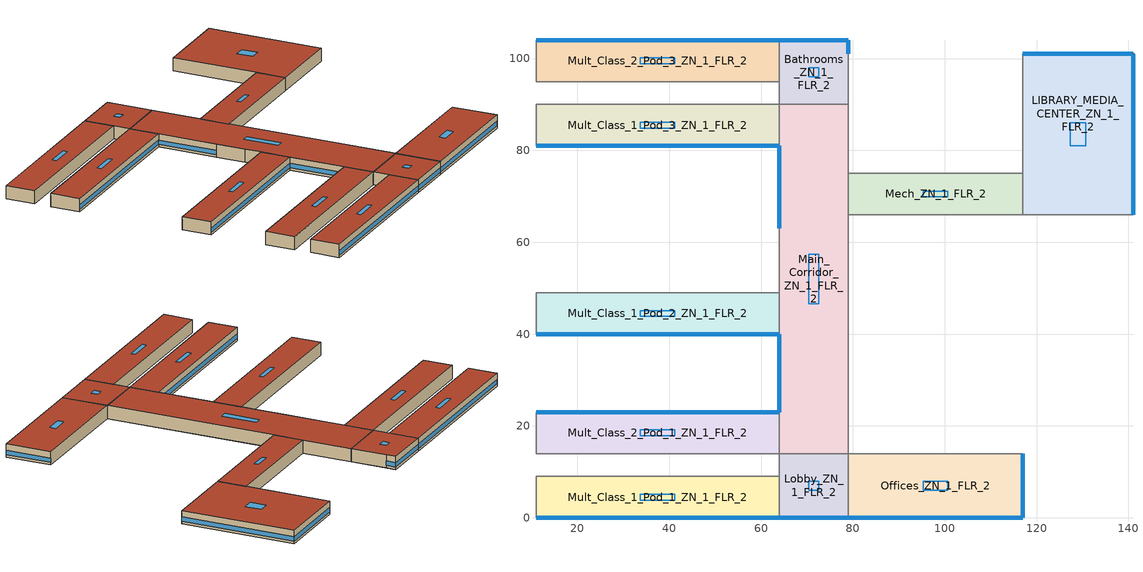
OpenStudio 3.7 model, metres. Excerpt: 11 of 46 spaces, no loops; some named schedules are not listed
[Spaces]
Bathrooms_ZN_1_FLR_2
 floor to Bathrooms_ZN_1_FLR_1: 79,104 79,90 64,90 64,104 z4
 wall outside: 79,101 79,104 64,104 z4:8
 wall to Auditorium_ZN_1_FLR_1: 79,90 79,101 z4:8
 wall to Mult_Class_2_Pod_3_ZN_1_FLR_2: 64,104 64,95 z4:8
 wall to Corridor_Pod_3_ZN_1_FLR_2: 64,95 64,90 z4:8
 wall to Main_Corridor_ZN_1_FLR_2: 64,90 79,90 z4:8
 window (BTAP-Ext-FixedWindow:U=0.190 SHGC=0.600): 79,101.03 79,103.97 z4.76:6.12; 78.97,104 64.03,104 z4.76:6.1
 roof outside: 79,90 79,104 64,104 64,90 z8
 skylight (BTAP-Ext-Skylights:U=0.190 SHGC=0.600): 72.56,96.01 72.56,97.99 70.44,97.99 70.44,96.01 z8
Offices_ZN_1_FLR_2
 floor to Offices_ZN_1_FLR_1: 117,14 117,0 79,0 79,14 z4
 wall outside: 79,0 117,0 117,14 z4:8
 wall to Lobby_ZN_1_FLR_2: 79,14 79,0 z4:8
 wall to Gym_ZN_1_FLR_1: 117,14 79,14 z4:8
 window (BTAP-Ext-FixedWindow:U=0.190 SHGC=0.600): 79.03,0 116.97,0 / 117,0.03 117,13.97 z4.76:6.1
 roof outside: 117,0 117,14 79,14 79,0 z8
 skylight (BTAP-Ext-Skylights:U=0.190 SHGC=0.600): 100.69,6.01 100.69,7.99 95.31,7.99 95.31,6.01 z8
Mech_ZN_1_FLR_2
 floor to Mech_ZN_1_FLR_1: 117,75 117,66 79,66 79,75 z4
 wall to Gym_ZN_1_FLR_1: 79,66 117,66 z4:8
 wall to Main_Corridor_ZN_1_FLR_2: 79,75 79,66 z4:8
 wall to Auditorium_ZN_1_FLR_1: 117,75 79,75 z4:8
 wall to LIBRARY_MEDIA_CENTER_ZN_1_FLR_2: 117,66 117,75 z4:8
 roof outside: 117,66 117,75 79,75 79,66 z8
 skylight (BTAP-Ext-Skylights:U=0.190 SHGC=0.600): 100.69,69.86 100.69,71.14 95.31,71.14 95.31,69.86 z8
LIBRARY_MEDIA_CENTER_ZN_1_FLR_2
 floor to Kitchen_ZN_1_FLR_1: 141,75 141,66 117,66 117,75 z4
 floor to Cafeteria_ZN_1_FLR_1: 141,101 141,75 117,75 117,101 z4
 wall outside: 141,66 141,101 117,101 z4:8
 wall to Auditorium_ZN_1_FLR_1: 117,101 117,75 z4:8
 wall to Aux_Gym_ZN_1_FLR_1: 117,66 141,66 z4:8
 window (BTAP-Ext-FixedWindow:U=0.190 SHGC=0.600): 141,66.03 141,100.97 / 140.97,101 117.03,101 z4.76:6.1
 roof outside: 141,66 141,101 117,101 117,66 z8
 skylight (BTAP-Ext-Skylights:U=0.190 SHGC=0.600): 130.7,81.03 130.7,85.97 127.3,85.97 127.3,81.03 z8
Main_Corridor_ZN_1_FLR_2
 floor to Main_Corridor_ZN_1_FLR_1: 79,90 79,14 64,14 64,90 z4
 wall outside: 64,81 64,63 / 64,40 64,23 z4:8
 wall to Gym_ZN_1_FLR_1: 79,14 79,66 z4:8
 wall to Mult_Class_1_Pod_2_ZN_1_FLR_2: 64,49 64,40 z4:8
 wall to Auditorium_ZN_1_FLR_1: 79,75 79,90 z4:8
 wall to Corridor_Pod_2_ZN_1_FLR_2: 64,54 64,49 z4:8
 wall to Mult_Class_2_Pod_1_ZN_1_FLR_2: 64,23 64,14 z4:8
 wall to Mult_Class_2_Pod_2_ZN_1_FLR_2: 64,63 64,54 z4:8
 wall to Mult_Class_1_Pod_3_ZN_1_FLR_2: 64,90 64,81 z4:8
 wall to Lobby_ZN_1_FLR_2: 64,14 79,14 z4:8
 window (BTAP-Ext-FixedWindow:U=0.190 SHGC=0.600): 64,39.97 64,23.03 / 64,80.97 64,63.03 z4.76:6.1
 roof outside: 79,14 79,90 64,90 64,14 z8
 skylight (BTAP-Ext-Skylights:U=0.190 SHGC=0.600): 72.56,46.63 72.56,57.37 70.44,57.37 70.44,46.63 z8
Mult_Class_2_Pod_1_ZN_1_FLR_2
 floor to Mult_Class_2_Pod_1_ZN_1_FLR_1: 64,23 64,14 11,14 11,23 z4
 wall outside: 64,23 11,23 z4:8
 wall to Corridor_Pod_1_ZN_1_FLR_2: 11,14 64,14 z4:8
 wall to Corner_Class_2_Pod_1_ZN_1_FLR_2: 11,23 11,14 z4:8
 window (BTAP-Ext-FixedWindow:U=0.190 SHGC=0.600): 63.97,23 11.03,23 z4.76:6.1
 roof outside: 64,14 64,23 11,23 11,14 z8
 skylight (BTAP-Ext-Skylights:U=0.190 SHGC=0.600): 41.25,17.86 41.25,19.14 33.75,19.14 33.75,17.86 z8
Mult_Class_1_Pod_1_ZN_1_FLR_2
 floor to Mult_Class_1_Pod_1_ZN_1_FLR_1: 64,9 64,0 11,0 11,9 z4
 wall outside: 11,0 64,0 z4:8
 wall to Lobby_ZN_1_FLR_2: 64,0 64,9 z4:8
 wall to Corridor_Pod_1_ZN_1_FLR_2: 64,9 11,9 z4:8
 wall to Corner_Class_1_Pod_1_ZN_1_FLR_2: 11,9 11,0 z4:8
 window (BTAP-Ext-FixedWindow:U=0.190 SHGC=0.600): 11.03,0 63.97,0 z4.76:6.1
 roof outside: 64,0 64,9 11,9 11,0 z8
 skylight (BTAP-Ext-Skylights:U=0.190 SHGC=0.600): 41.25,3.86 41.25,5.14 33.75,5.14 33.75,3.86 z8
Mult_Class_1_Pod_2_ZN_1_FLR_2
 floor to Mult_Class_1_Pod_2_ZN_1_FLR_1: 64,49 64,40 11,40 11,49 z4
 wall outside: 11,40 64,40 z4:8
 wall to Corner_Class_1_Pod_2_ZN_1_FLR_2: 11,49 11,40 z4:8
 wall to Corridor_Pod_2_ZN_1_FLR_2: 64,49 11,49 z4:8
 window (BTAP-Ext-FixedWindow:U=0.190 SHGC=0.600): 11.03,40 63.97,40 z4.76:6.1
 roof outside: 64,40 64,49 11,49 11,40 z8
 skylight (BTAP-Ext-Skylights:U=0.190 SHGC=0.600): 41.25,43.86 41.25,45.14 33.75,45.14 33.75,43.86 z8
Mult_Class_1_Pod_3_ZN_1_FLR_2
 floor to Mult_Class_1_Pod_3_ZN_1_FLR_1: 64,90 64,81 11,81 11,90 z4
 wall outside: 11,81 64,81 z4:8
 wall to Corridor_Pod_3_ZN_1_FLR_2: 64,90 11,90 z4:8
 wall to Corner_Class_1_Pod_3_ZN_1_FLR_2: 11,90 11,81 z4:8
 window (BTAP-Ext-FixedWindow:U=0.190 SHGC=0.600): 11.03,81 63.97,81 z4.76:6.1
 roof outside: 64,81 64,90 11,90 11,81 z8
 skylight (BTAP-Ext-Skylights:U=0.190 SHGC=0.600): 41.25,84.86 41.25,86.14 33.75,86.14 33.75,84.86 z8
Mult_Class_2_Pod_3_ZN_1_FLR_2
 floor to Mult_Class_2_Pod_3_ZN_1_FLR_1: 64,104 64,95 11,95 11,104 z4
 wall outside: 64,104 11,104 z4:8
 wall to Corner_Class_2_Pod_3_ZN_1_FLR_2: 11,104 11,95 z4:8
 wall to Corridor_Pod_3_ZN_1_FLR_2: 11,95 64,95 z4:8
 window (BTAP-Ext-FixedWindow:U=0.190 SHGC=0.600): 63.97,104 11.03,104 z4.76:6.1
 roof outside: 64,95 64,104 11,104 11,95 z8
 skylight (BTAP-Ext-Skylights:U=0.190 SHGC=0.600): 41.25,98.86 41.25,100.14 33.75,100.14 33.75,98.86 z8
Lobby_ZN_1_FLR_2
 floor to Lobby_ZN_1_FLR_1: 79,14 79,0 64,0 64,14 z4
 wall outside: 64,0 79,0 z4:8
 wall to Corridor_Pod_1_ZN_1_FLR_2: 64,14 64,9 z4:8
 window (BTAP-Ext-FixedWindow:U=0.190 SHGC=0.600): 64.03,0 78.97,0 z4.76:6.1
 roof outside: 79,0 79,14 64,14 64,0 z8
 skylight (BTAP-Ext-Skylights:U=0.190 SHGC=0.600): 72.56,6.01 72.56,7.99 70.44,7.99 70.44,6.01 z8
[Site]
Calgary Intl AP_AB_CAN: Latitude {deg}=51.11; Longitude {deg}=-114.02; Time Zone {hr}=-7; Elevation {m}=1084.1; Terrain=City
[Building]
SecondarySchool: North Axis {deg}=0; Default Construction Set=BTAP-Mass at hdd = 5000.0; Standards Number of Stories=2; Standards Number of Above Ground Stories=2; Standards Template=NECB2017; Standards Building Type=SecondarySchool
[ClimateZones]
Climate Zone Institution Name 1=ASHRAE; Climate Zone Document Name 1=ANSI/ASHRAE Standard 169; Climate Zone Document Year 1=2006; Climate Zone Value 1=7
[Site:WaterMainsTemperature]
Calculation Method=Correlation; Annual Average Outdoor Air Temperature {C}=4.69167; Maximum Difference In Monthly Average Outdoor Air Temperatures {deltaC}=24.6
[Site:GroundTemperature:BuildingSurface]
19.527, 19.502, 19.536, 19.598, 20.002, 21.64, 22.225, 22.375, 21.449, 20.121, 19.802, 19.633
[SizingPeriod:DesignDay] Barometric Pressure {Pa}=88961; Rain Indicator=No; Snow Indicator=No; Day of Month=21; Daylight Saving Time Indicator=No; Humidity Condition Type=Wetbulb; Dry-Bulb Temperature Range Modifier Type=DefaultMultipliers
Name | Maximum Dry-Bulb Temperature {C} | Daily Dry-Bulb Temperature Range {deltaC} | Wind Speed {m/s} | Wind Direction {deg} | Month | Day Type | Wetbulb or DewPoint at Maximum Dry-Bulb {C} | Solar Model Indicator | ASHRAE Clear Sky Optical Depth for Beam Irradiance | ASHRAE Clear Sky Optical Depth for Diffuse Irradiance | Sky Clearness
Calgary Intl AP Ann Clg .4% Condns DB=>MWB | 28.8 | 12.3 | 4.5 | 160 | 7 | SummerDesignDay | 16 | ASHRAETau | 0.34 | 2.419
Calgary Intl AP Ann Clg .4% Condns WB=>MDB | 25.5 | 12.3 | 4.5 | 160 | 7 | SummerDesignDay | 17.8 | ASHRAETau | 0.34 | 2.419
Calgary Intl AP Ann Htg 99.6% Condns DB | -27.7 | 0 | 2.7 | 200 | 1 | WinterDesignDay | -27.7 | ASHRAEClearSky |  |  | 0
[Site:GroundTemperature:Shallow]
-1.6, -5.4, -6.4, -5.5, -0.4, 5.3, 10.8, 14.7, 15.8, 14, 9.5, 4
[Site:GroundTemperature:Deep]
4, 1.3, -0.4, -0.9, 0.1, 2.3, 5.2, 8, 9.9, 10.3, 9.2, 7
[Site:GroundTemperature:FCfactorMethod]
January Ground Temperature {C}=5.5; February Ground Temperature {C}=-2; March Ground Temperature {C}=-7.6; April Ground Temperature {C}=-6.3; May Ground Temperature {C}=-6.6; June Ground Temperature {C}=-0.3; July Ground Temperature {C}=4.9; August Ground Temperature {C}=10.2; September Ground Temperature {C}=13.8; October Ground Temperature {C}=17; November Ground Temperature {C}=16.6; December Ground Temperature {C}=11.1
[Material:NoMass] Roughness=Smooth; Thermal Absorptance=0.9; Solar Absorptance=0.7
Name | Thermal Resistance {m2-K/W} | Visible Absorptance
Typical Carpet Pad; Typical Carpet Pad 1 | 0.21648 | 0.8
Typical Insulation 1 | 5.91238 | 0.7
Typical Insulation 2 | 4.49096 | 0.7
Typical Insulation 3 | 7.24636 | 0.7
Typical Carpet Pad 2 | 1.25503 | 0.8
Typical Carpet Pad 3; Typical Carpet Pad 4 | 3.45515 | 0.8
Typical Insulation 4 | 0.526298 | 0.7
Typical Insulation 5 | 0.526316 | 0.7
[Material]
Name | Roughness | Thickness {m} | Conductivity {W/m-K} | Density {kg/m3} | Specific Heat {J/kg-K} | Thermal Absorptance | Solar Absorptance | Visible Absorptance
G05 25mm wood | MediumSmooth | 0.0254 | 0.15 | 608 | 1630 | 0.9 | 0.5 | 0.5
100mm Normalweight concrete floor 1 | MediumSmooth | 0.1016 | 2.31 | 2322 | 832
G01 13mm gypsum board 1 | Smooth | 0.0127 | 0.16 | 800 | 1090 | 0.9 | 0.7 | 0.5
4 in. Normalweight Concrete Floor 1 | MediumRough | 0.1016 | 2.31 | 2322 | 832 | 0.9 | 0.7 | 0.7
1IN Stucco 1 | Smooth | 0.0253 | 0.6918 | 1858 | 837 | 0.9 | 0.7 | 0.92
8IN CONCRETE HW RefBldg 1 | Rough | 0.2032 | 1.311 | 2240 | 836.8 | 0.9 | 0.7 | 0.7
1/2IN Gypsum 1 | Smooth | 0.0127 | 0.16 | 784.9 | 830 | 0.9 | 0.4 | 0.4
Metal Roof Surface 1; F08 Metal surface 1 | Smooth | 0.0008 | 45.28 | 7824 | 500 | 0.9 | 0.7 | 0.7
6 in. Normalweight Concrete Floor 1; 6 in. Normalweight Concrete Floor 2; 6 in. Normalweight Concrete Floor 3 | MediumRough | 0.1524 | 2.31 | 2322 | 832 | 0.9 | 0.7 | 0.7
[Construction]
BTAP-Int-Partition; BTAP-Int-Door: G05 25mm wood
BTAP-Int-Floor: 100mm Normalweight concrete floor 1, Typical Carpet Pad
BTAP-Int-Wall: G01 13mm gypsum board 1, G01 13mm gypsum board 1
BTAP-Int-Ceiling: Typical Carpet Pad, 100mm Normalweight concrete floor 1
BTAP-Int-Window: SimpleGlazing
BTAP-Ext-Floor-Mass:U-0.162: Typical Insulation 1, 4 in. Normalweight Concrete Floor 1, Typical Carpet Pad 1
BTAP-Ext-Wall-Mass:U-0.21: 1IN Stucco 1, 8IN CONCRETE HW RefBldg 1, Typical Insulation 2, 1/2IN Gypsum 1
BTAP-Ext-Roof-Metal:U-0.138: Metal Roof Surface 1, Typical Insulation 3
BTAP-Grnd-Floor-Mass:U-0.757: 6 in. Normalweight Concrete Floor 1, Typical Carpet Pad 2
BTAP-Grnd-Wall-Mass:U-0.284: 6 in. Normalweight Concrete Floor 2, Typical Carpet Pad 3
BTAP-Grnd-Roof-Mass:U-0.284: 6 in. Normalweight Concrete Floor 3, Typical Carpet Pad 4
BTAP-Ext-FixedWindow:U=0.190 SHGC=0.600; BTAP-Ext-GlassDoors:U=0.190 SHGC=0.600; BTAP-Ext-Skylights:U=0.190 SHGC=0.600; BTAP-Ext-DaylightDomes:U=0.190 SHGC=0.600; BTAP-Ext-DaylightDiffuser:U=0.190 SHGC=0.600: SimpleGlazing:U=0.190 SHGC=0.600
BTAP-Ext-Door:U-1.9: F08 Metal surface 1, Typical Insulation 4
BTAP-Ext-OverHeadDoor:U-1.9: Typical Insulation 5
[DefaultConstructionSet]
BTAP-Mass at hdd = 5000.0: Default Exterior Surface Constructions=BTAP-Mass at hdd = 5000.0; Default Interior Surface Constructions=Default Surface Constructions 2; Default Ground Contact Surface Constructions=BTAP-Mass at hdd = 5000.0 1; Default Exterior SubSurface Constructions=BTAP-Mass at hdd = 5000.0; Default Interior SubSurface Constructions=Default Sub Surface Constructions 2; Interior Partition Construction=BTAP-Int-Partition
[DefaultSurfaceConstructions]
Name | Floor Construction | Wall Construction | Roof Ceiling Construction
Default Surface Constructions 2 | BTAP-Int-Floor | BTAP-Int-Wall | BTAP-Int-Ceiling
BTAP-Mass at hdd = 5000.0 | BTAP-Ext-Floor-Mass:U-0.162 | BTAP-Ext-Wall-Mass:U-0.21 | BTAP-Ext-Roof-Metal:U-0.138
BTAP-Mass at hdd = 5000.0 1 | BTAP-Grnd-Floor-Mass:U-0.757 | BTAP-Grnd-Wall-Mass:U-0.284 | BTAP-Grnd-Roof-Mass:U-0.284
[DefaultSubSurfaceConstructions]
Name | Fixed Window Construction | Operable Window Construction | Door Construction | Glass Door Construction | Overhead Door Construction | Skylight Construction | Tubular Daylight Dome Construction | Tubular Daylight Diffuser Construction
Default Sub Surface Constructions 2 | BTAP-Int-Window | BTAP-Int-Window | BTAP-Int-Door
BTAP-Mass at hdd = 5000.0 | BTAP-Ext-FixedWindow:U=0.190 SHGC=0.600 | BTAP-Ext-FixedWindow:U=0.190 SHGC=0.600 | BTAP-Ext-Door:U-1.9 | BTAP-Ext-GlassDoors:U=0.190 SHGC=0.600 | BTAP-Ext-OverHeadDoor:U-1.9 | BTAP-Ext-Skylights:U=0.190 SHGC=0.600 | BTAP-Ext-DaylightDomes:U=0.190 SHGC=0.600 | BTAP-Ext-DaylightDiffuser:U=0.190 SHGC=0.600
[WindowMaterial:SimpleGlazingSystem] Solar Heat Gain Coefficient=0.6; Visible Transmittance=0.21
Name | U-Factor {W/m2-K}
SimpleGlazing | 2.2
SimpleGlazing:U=0.190 SHGC=0.600 | 1.9
[Space] Building Story=Building Story 2; Part of Total Floor Area=Yes; Volume {m3}=Autocalculate
Name | Space Type | Thermal Zone
Bathrooms_ZN_1_FLR_2 | Space Function Washroom - other-sch-D | WET_ST=Washroom - other-sch-D_FL=Building Story 2_SCHD
LIBRARY_MEDIA_CENTER_ZN_1_FLR_2 | Space Function Library reading area | ALL_ST=Library reading area_FL=Building Story 2_SCH=C
Mult_Class_1_Pod_3_ZN_1_FLR_2; Mult_Class_1_Pod_1_ZN_1_FLR_2; Mult_Class_1_Pod_2_ZN_1_FLR_2 | Space Function Classroom/Lecture hall/Training room other | ALL_ST=Classroom/Lecture hall/Training room other_FL=Building Story 2_SCH=D
Offices_ZN_1_FLR_2 | Space Function Office enclosed <= 25 m2 | ALL_ST=Office enclosed <= 25 m2_FL=Building Story 2_SCH=A
Mult_Class_2_Pod_3_ZN_1_FLR_2; Mult_Class_2_Pod_1_ZN_1_FLR_2 | Space Function Classroom/Lecture hall/Training room other | ALL_ST=Classroom/Lecture hall/Training room other_FL=Building Story 2_SCH=D 3
Mech_ZN_1_FLR_2 | Space Function Electrical/Mechanical room-sch-D | WILD_ST=Electrical/Mechanical room-sch-D_FL=Building Story 2_SCH=D
Main_Corridor_ZN_1_FLR_2 | Space Function Corridor/Transition area other-sch-D | WILD_ST=Corridor/Transition area other-sch-D_FL=Building Story 2_SCH=D 1
Lobby_ZN_1_FLR_2 | Space Function Lobby - other | ALL_ST=Lobby - other_FL=Building Story 2_SCH=C
[BuildingStory]
Building Story 2: Nominal Z Coordinate {m}=4
[SpaceType] Standards Building Type=Space Function
Name | Default Schedule Set | Design Specification Outdoor Air Object | Standards Space Type
Space Function Washroom - other-sch-D | Space Function Washroom - other-sch-D Schedule Set | Space Function Washroom - other-sch-D Ventilation | Washroom - other-sch-D
Space Function Classroom/Lecture hall/Training room other | Space Function Classroom/Lecture hall/Training room other Schedule Set | Space Function Classroom/Lecture hall/Training room other Ventilation | Classroom/Lecture hall/Training room other
Space Function Corridor/Transition area other-sch-D | Space Function Corridor/Transition area other-sch-D Schedule Set | Space Function Corridor/Transition area other-sch-D Ventilation | Corridor/Transition area other-sch-D
Space Function Library reading area | Space Function Library reading area Schedule Set | Space Function Library reading area Ventilation | Library reading area
Space Function Lobby - other | Space Function Lobby - other Schedule Set | Space Function Lobby - other Ventilation | Lobby - other
Space Function Electrical/Mechanical room-sch-D | Space Function Electrical/Mechanical room-sch-D Schedule Set | Space Function Electrical/Mechanical room-sch-D Ventilation | Electrical/Mechanical room-sch-D
Space Function Office enclosed <= 25 m2 | Space Function Office enclosed <= 25 m2 Schedule Set | Space Function Office enclosed <= 25 m2 Ventilation | Office enclosed <= 25 m2
[People:Definition]
Space Function Library reading area People Definition: Number of People Calculation Method=People/Area; People per Space Floor Area {person/m2}=0.0500182; Fraction Radiant=0.3
[People] Work Efficiency Schedule=Work Efficiency Schedule; Clothing Insulation Schedule=Clothing Schedule; Air Velocity Schedule=Air Velocity Schedule; Multiplier=1
Name | People Definition | Space or SpaceType
Space Function Classroom/Lecture hall/Training room other People | Space Function Classroom/Lecture hall/Training room other People Definition | Space Function Classroom/Lecture hall/Training room other
Space Function Library reading area People | Space Function Library reading area People Definition | Space Function Library reading area
Space Function Washroom - other-sch-D People | Space Function Washroom - other-sch-D People Definition | Space Function Washroom - other-sch-D
[Lights:Definition]
Space Function Library reading area Lights Definition: Design Level Calculation Method=Watts/Area; Watts per Space Floor Area {W/m2}=8.79993; Fraction Radiant=0.5; Fraction Visible=0.2
[Lights] Fraction Replaceable=1
Name | Lights Definition | Space or SpaceType
Space Function Library reading area Lights | Space Function Library reading area Lights Definition | Space Function Library reading area
Space Function Washroom - other-sch-D Lights | Space Function Washroom - other-sch-D Lights Definition | Space Function Washroom - other-sch-D
[ElectricEquipment:Definition]
Space Function Library reading area Elec Equip Definition: Design Level Calculation Method=Watts/Area; Watts per Space Floor Area {W/m2}=1.00036; Fraction Radiant=0.5
[ElectricEquipment]
Name | Electric Equipment Definition | Space or SpaceType
Space Function Library reading area Elec Equip | Space Function Library reading area Elec Equip Definition | Space Function Library reading area
Space Function Washroom - other-sch-D Elec Equip | Space Function Washroom - other-sch-D Elec Equip Definition | Space Function Washroom - other-sch-D
[DesignSpecification:OutdoorAir] Outdoor Air Method=Sum
Name | Outdoor Air Flow per Person {m3/s-person}
Space Function Classroom/Lecture hall/Training room other Ventilation | 0.0285646
Space Function Library reading area Ventilation | 0.0304689
Space Function Washroom - other-sch-D Ventilation | 0.228517
[DefaultScheduleSet] People Activity Level Schedule=NECB-Activity; Infiltration Schedule=Always On
Name | Number of People Schedule | Lighting Schedule | Electric Equipment Schedule
Space Function Classroom/Lecture hall/Training room other Schedule Set; Space Function Washroom - other-sch-D Schedule Set | NECB-D-Occupancy | NECB-D-Occupancy-NECB-D-Lighting-0.5-0.0-0.67-Light Ruleset | NECB-D-Electric-Equipment
Space Function Library reading area Schedule Set | NECB-C-Occupancy | NECB-C-Occupancy-NECB-C-Lighting-0.0-0.0-0.67-Light Ruleset | NECB-C-Electric-Equipment
[ThermostatSetpoint:DualSetpoint]
Name | Heating Setpoint Temperature Schedule | Cooling Setpoint Temperature Schedule
Space Function Washroom - other-sch-D Thermostat 6; Space Function Classroom/Lecture hall/Training room other Thermostat 49; Space Function Classroom/Lecture hall/Training room other Thermostat 53; Space Function Corridor/Transition area other-sch-D Thermostat 20; Space Function Electrical/Mechanical room-sch-D Thermostat 6 | NECB-D-Thermostat Setpoint-Heating | NECB-D-Thermostat Setpoint-Cooling
Space Function Lobby - other Thermostat 5; Space Function Library reading area Thermostat 3 | NECB-C-Thermostat Setpoint-Heating | NECB-C-Thermostat Setpoint-Cooling
Space Function Office enclosed <= 25 m2 Thermostat 5 | NECB-A-Thermostat Setpoint-Heating | NECB-A-Thermostat Setpoint-Cooling
[SpaceInfiltration:DesignFlowRate] Schedule=Always On Discrete; Design Flow Rate Calculation Method=Flow/ExteriorArea; Flow per Exterior Surface Area {m3/s-m2}=0.00025; Constant Term Coefficient=0; Temperature Term Coefficient=0; Velocity Term Coefficient=0.224; Velocity Squared Term Coefficient=0
Name | Space or SpaceType
Bathrooms_ZN_1_FLR_2 Infiltration | Bathrooms_ZN_1_FLR_2
LIBRARY_MEDIA_CENTER_ZN_1_FLR_2 Infiltration | LIBRARY_MEDIA_CENTER_ZN_1_FLR_2
Lobby_ZN_1_FLR_2 Infiltration | Lobby_ZN_1_FLR_2
Main_Corridor_ZN_1_FLR_2 Infiltration | Main_Corridor_ZN_1_FLR_2
Mech_ZN_1_FLR_2 Infiltration | Mech_ZN_1_FLR_2
Mult_Class_1_Pod_1_ZN_1_FLR_2 Infiltration | Mult_Class_1_Pod_1_ZN_1_FLR_2
Mult_Class_1_Pod_2_ZN_1_FLR_2 Infiltration | Mult_Class_1_Pod_2_ZN_1_FLR_2
Mult_Class_1_Pod_3_ZN_1_FLR_2 Infiltration | Mult_Class_1_Pod_3_ZN_1_FLR_2
Mult_Class_2_Pod_1_ZN_1_FLR_2 Infiltration | Mult_Class_2_Pod_1_ZN_1_FLR_2
Mult_Class_2_Pod_3_ZN_1_FLR_2 Infiltration | Mult_Class_2_Pod_3_ZN_1_FLR_2
Offices_ZN_1_FLR_2 Infiltration | Offices_ZN_1_FLR_2
[ThermalZone] Use Ideal Air Loads=No
Name | Thermostat
WET_ST=Washroom - other-sch-D_FL=Building Story 2_SCHD | Space Function Washroom - other-sch-D Thermostat 6
ALL_ST=Classroom/Lecture hall/Training room other_FL=Building Story 2_SCH=D | Space Function Classroom/Lecture hall/Training room other Thermostat 49
ALL_ST=Lobby - other_FL=Building Story 2_SCH=C | Space Function Lobby - other Thermostat 5
ALL_ST=Classroom/Lecture hall/Training room other_FL=Building Story 2_SCH=D 3 | Space Function Classroom/Lecture hall/Training room other Thermostat 53
ALL_ST=Office enclosed <= 25 m2_FL=Building Story 2_SCH=A | Space Function Office enclosed <= 25 m2 Thermostat 5
ALL_ST=Library reading area_FL=Building Story 2_SCH=C | Space Function Library reading area Thermostat 3
WILD_ST=Corridor/Transition area other-sch-D_FL=Building Story 2_SCH=D 1 | Space Function Corridor/Transition area other-sch-D Thermostat 20
WILD_ST=Electrical/Mechanical room-sch-D_FL=Building Story 2_SCH=D | Space Function Electrical/Mechanical room-sch-D Thermostat 6
[Foundation:Kiva] Wall Height Above Grade {m}=0; Wall Depth Below Slab {m}=0
Bldg Kiva Foundation; Mult_Class_2_Pod_2_ZN_1_FLR_1_Floor Kiva Foundation; Mult_Class_2_Pod_3_ZN_1_FLR_1_Floor Kiva Foundation; Corner_Class_2_Pod_2_ZN_1_FLR_1_Floor Kiva Foundation; Corner_Class_2_Pod_3_ZN_1_FLR_1_Floor Kiva Foundation; Mult_Class_1_Pod_2_ZN_1_FLR_1_Floor Kiva Foundation; Mult_Class_1_Pod_3_ZN_1_FLR_1_Floor Kiva Foundation; Corner_Class_1_Pod_2_ZN_1_FLR_1_Floor Kiva Foundation; Corner_Class_1_Pod_3_ZN_1_FLR_1_Floor Kiva Foundation; Corridor_Pod_2_ZN_1_FLR_1_Floor Kiva Foundation; Corridor_Pod_3_ZN_1_FLR_1_Floor Kiva Foundation
[Foundation:Kiva:Settings]

